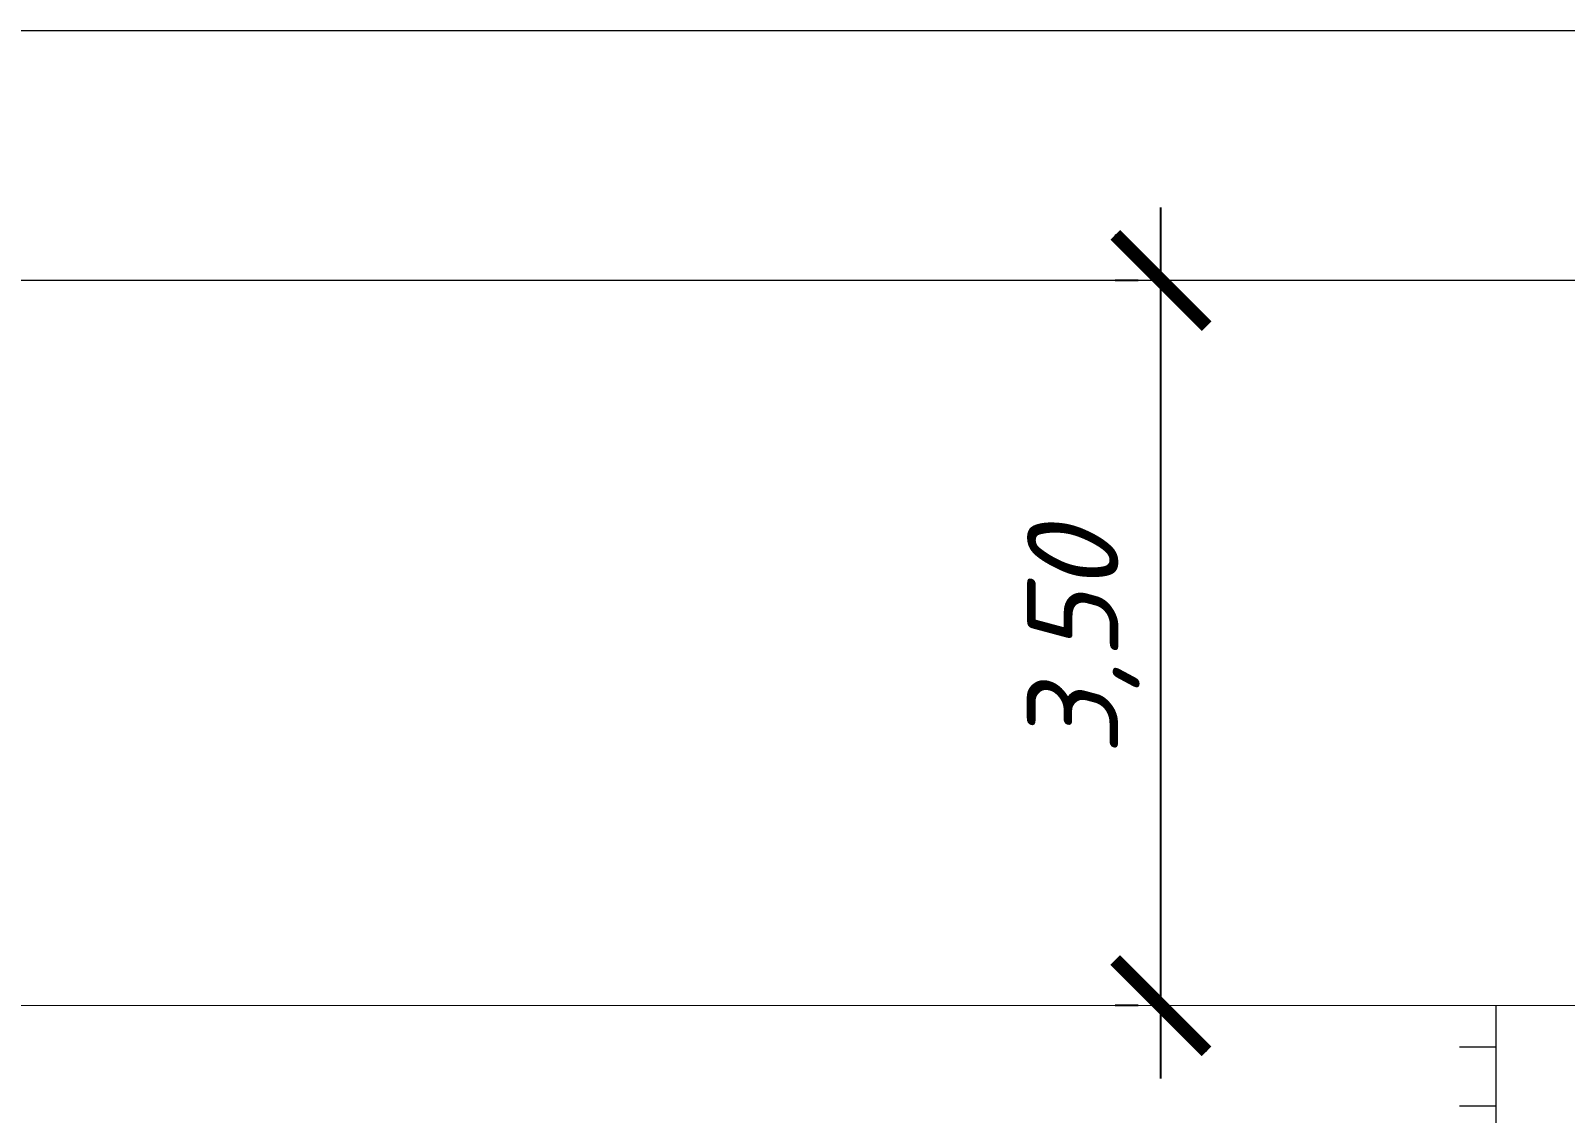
# Model space of a CAD drawing. Header units: millimetres. Extents: x 27137 to 30937, y -4667 to -569.
# Drawn here: x 28946.97 to 28989.01, y -2515.99 to -2486.32 of the extents above; entities that cross this region are included whole.
import ezdxf

# ---------------------------------------------------------------- set-up
doc = ezdxf.new("R2010")
doc.units = ezdxf.units.MM
doc.header["$LTSCALE"] = 0.4
doc.layers.add('здания', color=7, linetype='Continuous', lineweight=40)
doc.styles.add('Isocpeur', font='isocpeui.ttf', dxfattribs={"height": 2.5})
doc.styles.get("Standard").update_dxf_attribs({"font": 'isocpeui.ttf', "height": 2.5})
doc.dimstyles.new('06', dxfattribs={"dimtxt": 2.5, "dimasz": 2.5, "dimexe": 1.25, "dimexo": 0.625, "dimtad": 1, "dimdec": 0, "dimlfac": 200, "dimtxsty": 'Standard', "dimblk": 'OBLIQUE', "dimcen": 2.5, "dimdle": 2, "dimadec": 0, "dimazin": 0, "dimtfac": 1, "dimtdec": 0, "dimtmove": 0, "dimatfit": 3, "dimldrblk": 'OBLIQUE', "dimfxl": 1, "dimarcsym": 0})

# ---------------------------------------------------------------- blocks, each defined once
blk = doc.blocks.new('_Oblique')
at = {"color": 0, "linetype": 'ByBlock', "lineweight": -2}
blk.add_line((-0.5, -0.5), (0.5, 0.5), dxfattribs=at)
blk = doc.blocks.new('*D593')
at = {"color": 0, "lineweight": -2, "transparency": 16777216}
for p, q in [((28977.931, -2515.037), (28977.931, -2491.17)), ((28977.306, -2493.17), (28976.681, -2493.17)), ((28977.306, -2513.037), (28976.681, -2513.037))]:
    blk.add_line(p, q, dxfattribs=at)
at = {"layer": 'Defpoints', "color": 0, "transparency": 16777216}
for p in [(28977.931, -2493.17), (28977.931, -2493.17), (28977.931, -2513.037)]:
    blk.add_point(p, dxfattribs=at)
at = {"color": 0, "lineweight": -2, "transparency": 16777216, "xscale": 2.5, "yscale": 2.5, "zscale": 2.5}
for p, rotation in [((28977.931, -2493.17), 90), ((28977.931, -2513.037), 270)]:
    blk.add_blockref('_Oblique', p, dxfattribs=dict(at, rotation=rotation))
at = {"color": 0, "lineweight": 15, "transparency": 16777216, "insert": (28975.806, -2503.103), "char_height": 2.5, "attachment_point": 5, "rotation": 90, "style": 'Isocpeur'}
blk.add_mtext('3,50', dxfattribs=at)
blk = doc.blocks.new('_ArchTick')
at = {"color": 0, "linetype": 'ByBlock', "const_width": 0.15}
blk.add_lwpolyline([(-0.5, -0.5), (0.5, 0.5)], dxfattribs=at)

msp = doc.modelspace()

# ---------------------------------------------------------------- linework, layer by layer
at = {"lineweight": 15}
for p, q in [((29051.3499, -2486.3231), (28936.4395, -2486.3231)), ((29051.3499, -2513.0356), (28923.4195, -2513.0384)), ((28987.1105, -2513.037), (28987.1105, -2536.9192)), ((28987.1091, -2514.1715), (28986.1091, -2514.1715)), ((28987.1091, -2514.1715), (28986.1091, -2514.1715)), ((28987.1091, -2514.1715), (28986.1091, -2514.1715)), ((28987.1091, -2514.1715), (28986.1091, -2514.1715)), ((28987.1091, -2514.1715), (28986.1091, -2514.1715)), ((28987.1091, -2514.1715), (28986.1091, -2514.1715)), ((28987.1091, -2514.1715), (28986.1091, -2514.1715)), ((28987.1091, -2514.1715), (28986.1091, -2514.1715)), ((28987.1091, -2514.1715), (28986.1091, -2514.1715)), ((28987.1091, -2514.1715), (28986.1091, -2514.1715)), ((28987.1091, -2514.1715), (28986.1091, -2514.1715)), ((28987.1091, -2514.1715), (28986.1091, -2514.1715)), ((28987.1091, -2514.1715), (28986.1091, -2514.1715)), ((28987.1091, -2514.1715), (28986.1091, -2514.1715)), ((28987.1091, -2514.1715), (28986.1091, -2514.1715)), ((28987.1091, -2514.1715), (28986.1091, -2514.1715)), ((28987.1091, -2514.1715), (28986.1091, -2514.1715)), ((28987.1091, -2514.1715), (28986.1091, -2514.1715)), ((28987.1091, -2514.1715), (28986.1091, -2514.1715)), ((28987.1091, -2514.1715), (28986.1091, -2514.1715)), ((28987.1091, -2514.1715), (28986.1091, -2514.1715)), ((28987.1091, -2514.1715), (28986.1091, -2514.1715)), ((28987.1091, -2514.1715), (28986.1091, -2514.1715)), ((28987.1091, -2514.1715), (28986.1091, -2514.1715)), ((28987.1091, -2514.1715), (28986.1091, -2514.1715)), ((28987.1091, -2514.1715), (28986.1091, -2514.1715)), ((28987.1091, -2514.1715), (28986.1091, -2514.1715)), ((28987.1091, -2514.1715), (28986.1091, -2514.1715)), ((28987.1091, -2514.1715), (28986.1091, -2514.1715)), ((28987.1091, -2514.1715), (28986.1091, -2514.1715)), ((28987.1091, -2514.1715), (28986.1091, -2514.1715)), ((28987.1091, -2514.1715), (28986.1091, -2514.1715)), ((28987.1091, -2514.1715), (28986.1091, -2514.1715)), ((28987.1091, -2514.1715), (28986.1091, -2514.1715)), ((28987.1091, -2514.1715), (28986.1091, -2514.1715)), ((28987.1091, -2514.1715), (28986.1091, -2514.1715)), ((28987.1091, -2514.1715), (28986.1091, -2514.1715)), ((28987.1091, -2514.1715), (28986.1091, -2514.1715)), ((28987.1091, -2514.1715), (28986.1091, -2514.1715)), ((28987.1091, -2514.1715), (28986.1091, -2514.1715)), ((28987.1091, -2514.1715), (28986.1091, -2514.1715)), ((28987.1091, -2514.1715), (28986.1091, -2514.1715)), ((28987.1091, -2514.1715), (28986.1091, -2514.1715)), ((28987.1091, -2514.1715), (28986.1091, -2514.1715)), ((28987.1091, -2514.1715), (28986.1091, -2514.1715)), ((28987.1091, -2514.1715), (28986.1091, -2514.1715)), ((28987.1091, -2514.1715), (28986.1091, -2514.1715)), ((28987.1091, -2514.1715), (28986.1091, -2514.1715)), ((28987.1091, -2514.1715), (28986.1091, -2514.1715)), ((28987.1091, -2514.1715), (28986.1091, -2514.1715)), ((28987.1091, -2514.1715), (28986.1091, -2514.1715)), ((28987.1091, -2514.1715), (28986.1091, -2514.1715)), ((28987.1091, -2514.1715), (28986.1091, -2514.1715)), ((28987.1091, -2514.1715), (28986.1091, -2514.1715)), ((28987.1091, -2514.1715), (28986.1091, -2514.1715)), ((28987.1091, -2514.1715), (28986.1091, -2514.1715)), ((28987.1091, -2514.1715), (28986.1091, -2514.1715)), ((28987.1091, -2514.1715), (28986.1091, -2514.1715)), ((28987.1091, -2514.1715), (28986.1091, -2514.1715)), ((28987.1091, -2514.1715), (28986.1091, -2514.1715)), ((28987.1091, -2514.1715), (28986.1091, -2514.1715)), ((28987.1091, -2514.1715), (28986.1091, -2514.1715)), ((28987.1091, -2514.1715), (28986.1091, -2514.1715)), ((28987.1091, -2514.1715), (28986.1091, -2514.1715)), ((28987.1091, -2514.1715), (28986.1091, -2514.1715)), ((28987.1091, -2514.1715), (28986.1091, -2514.1715)), ((28987.1091, -2514.1715), (28986.1091, -2514.1715)), ((28987.1091, -2515.7954), (28986.1091, -2515.7954)), ((28987.1091, -2515.7954), (28986.1091, -2515.7954)), ((28987.1091, -2515.7954), (28986.1091, -2515.7954)), ((28987.1091, -2515.7954), (28986.1091, -2515.7954)), ((28987.1091, -2515.7954), (28986.1091, -2515.7954)), ((28987.1091, -2515.7954), (28986.1091, -2515.7954)), ((28987.1091, -2515.7954), (28986.1091, -2515.7954)), ((28987.1091, -2515.7954), (28986.1091, -2515.7954)), ((28987.1091, -2515.7954), (28986.1091, -2515.7954)), ((28987.1091, -2515.7954), (28986.1091, -2515.7954)), ((28987.1091, -2515.7954), (28986.1091, -2515.7954)), ((28987.1091, -2515.7954), (28986.1091, -2515.7954)), ((28987.1091, -2515.7954), (28986.1091, -2515.7954)), ((28987.1091, -2515.7954), (28986.1091, -2515.7954)), ((28987.1091, -2515.7954), (28986.1091, -2515.7954)), ((28987.1091, -2515.7954), (28986.1091, -2515.7954)), ((28987.1091, -2515.7954), (28986.1091, -2515.7954)), ((28987.1091, -2515.7954), (28986.1091, -2515.7954)), ((28987.1091, -2515.7954), (28986.1091, -2515.7954)), ((28987.1091, -2515.7954), (28986.1091, -2515.7954)), ((28987.1091, -2515.7954), (28986.1091, -2515.7954)), ((28987.1091, -2515.7954), (28986.1091, -2515.7954)), ((28987.1091, -2515.7954), (28986.1091, -2515.7954)), ((28987.1091, -2515.7954), (28986.1091, -2515.7954)), ((28987.1091, -2515.7954), (28986.1091, -2515.7954))]:
    msp.add_line(p, q, dxfattribs=at)
at = {"lineweight": 15, "ltscale": 0.5}
msp.add_line((29051.3499, -2493.1698), (28845.29, -2493.1698), dxfattribs=at)

# ---------------------------------------------------------------- block references
at = {"layer": 'здания', "color": 7, "lineweight": 20, "xscale": 2.5, "yscale": 2.5, "zscale": 2.5, "rotation": 270}
for p in [(28977.9313, -2493.1698), (28977.9313, -2513.0372)]:
    msp.add_blockref('_ArchTick', p, dxfattribs=at)

# ---------------------------------------------------------------- dimensions: what is measured, and where the dimension line sits
at = {"lineweight": 15}
dim = msp.add_linear_dim(base=(28977.9313, -2493.1698), p1=(28977.9313, -2513.0372), p2=(28977.9313, -2493.1698), angle=90, text='3,50', dimstyle='06', override={"dimtxsty": 'Isocpeur'}, dxfattribs=at)
dim.commit()
dim.dimension.update_dxf_attribs({"geometry": '*D593', "text_midpoint": (28975.8063, -2503.1035)})

doc.saveas('drawing.dxf')
